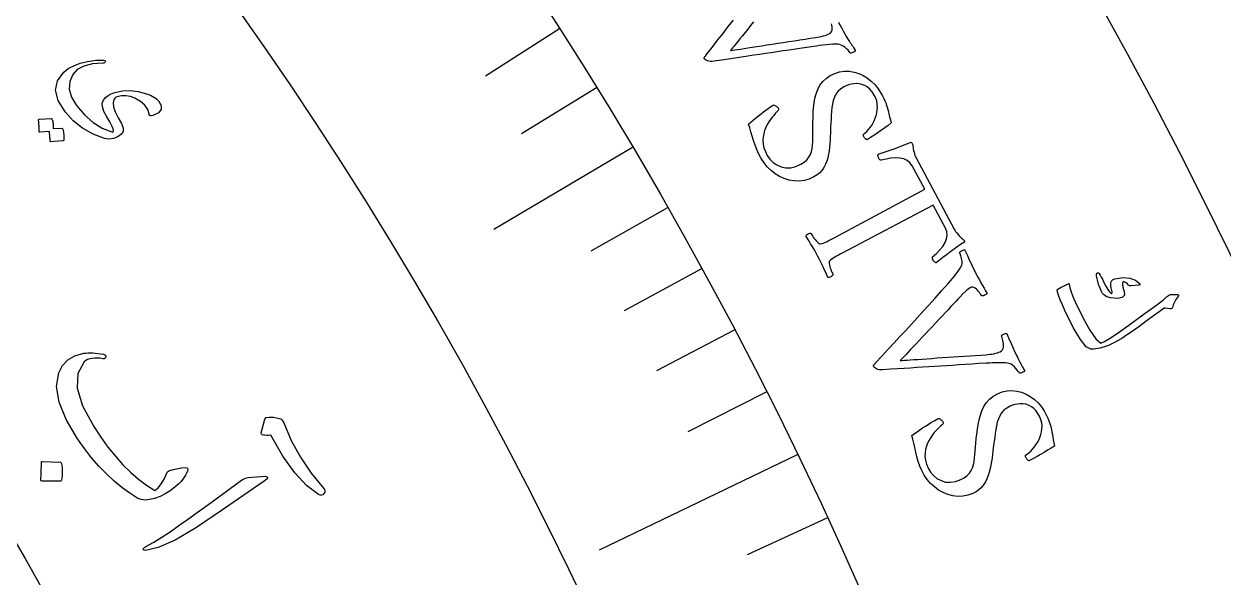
# Model space of a CAD drawing. Header units: millimetres. Extents: x -82 to 82, y -82 to 107.
# Drawn here: x 39.71 to 55.93, y 22.54 to 30.02 of the extents above; entities that cross this region are included whole.
import ezdxf

# ---------------------------------------------------------------- set-up
doc = ezdxf.new("R2010")
doc.units = ezdxf.units.MM
for name, color, linetype in [('ENGRAVE', 7, 'Continuous'), ('ENGRAVE_FINE', 8, 'Continuous'), ('TEXT', 5, 'Continuous')]:
    doc.layers.add(name, color=color, linetype=linetype)

msp = doc.modelspace()

# ---------------------------------------------------------------- linework, layer by layer
at = {"layer": 'ENGRAVE'}
for points in [[(47.9309, 28.3501), (46.0562, 27.2413)], [(50.1577, 24.193), (47.4826, 22.9027)]]:
    msp.add_lwpolyline(points, dxfattribs=at)
for radius in [80.85, 80.85, 78.6844, 74.6625, 74.6625, 71.4862, 65.5875, 65.5875, 62.1225, 55.6875, 55.6875, 52.2225, 45.7875, 45.7875]:
    msp.add_circle((0, 0), radius, dxfattribs=at)
at = {"layer": 'ENGRAVE_FINE'}
for points in [[(46.9447, 29.9549), (45.9432, 29.3159)], [(47.4444, 29.1569), (46.4323, 28.5349)], [(48.4038, 27.5349), (47.3712, 26.9475)], [(48.8631, 26.7113), (47.8207, 26.1415)], [(49.3086, 25.8797), (48.2567, 25.3276)], [(49.7402, 25.0402), (48.6791, 24.506)], [(50.561, 23.3385), (49.4823, 22.8406)]]:
    msp.add_lwpolyline(points, dxfattribs=at)
at = {"layer": 'TEXT'}
for points in [[(50.7151, 30.0473), (50.7311, 30.0163), (50.7472, 29.9854), (50.7643, 29.9539), (50.7824, 29.9217), (50.8015, 29.8888), (50.8173, 29.8619), (50.8316, 29.8381), (50.8443, 29.8174), (50.8555, 29.7996), (50.8658, 29.7834), (50.8763, 29.7675), (50.8868, 29.7518), (50.8973, 29.7364), (50.9084, 29.7201), (50.9206, 29.702), (50.9339, 29.682), (50.9482, 29.6602), (50.9433, 29.6547), (50.9355, 29.6487), (50.9247, 29.6422), (50.911, 29.6352), (50.8975, 29.6293), (50.8874, 29.6257), (50.8808, 29.6245), (50.8777, 29.6258), (50.8712, 29.6351), (50.8605, 29.6484), (50.8454, 29.6655), (50.8261, 29.6865), (50.8039, 29.7073), (50.7801, 29.7236), (50.7549, 29.7356), (50.7282, 29.7432), (50.7061, 29.7462), (50.6768, 29.7473), (50.6403, 29.7464), (50.5967, 29.7435), (50.5502, 29.7394), (50.5051, 29.7346), (50.4614, 29.7291), (50.4191, 29.723), (50.3211, 29.7087), (50.2273, 29.6949), (50.1376, 29.6815), (50.052, 29.6686), (49.9692, 29.6562), (49.8879, 29.6441), (49.8079, 29.6323), (49.7294, 29.6208), (49.6508, 29.6094), (49.5708, 29.5976), (49.4893, 29.5855), (49.4064, 29.573), (49.3205, 29.5601), (49.2299, 29.5468), (49.1347, 29.533), (49.0349, 29.5187), (49.0081, 29.5158), (48.9846, 29.5155), (48.9645, 29.5178), (48.9476, 29.5227), (48.9335, 29.5296), (48.9213, 29.538), (48.9111, 29.5477), (48.903, 29.5588), (48.9019, 29.5628), (48.9029, 29.5677), (48.9061, 29.5735), (48.9114, 29.5801), (48.9172, 29.5868), (48.9219, 29.593), (48.9257, 29.5985), (48.9283, 29.6033), (49.0073, 29.7037), (49.0835, 29.8009), (49.157, 29.8947), (49.2277, 29.9852), (49.2973, 30.0745)], [(49.5685, 30.0513), (49.5287, 30.0008), (49.4904, 29.9524), (49.4536, 29.9062), (49.4184, 29.8622), (49.3854, 29.8213), (49.3556, 29.7843), (49.3289, 29.7513), (49.3054, 29.7222), (49.2859, 29.6982), (49.2715, 29.6803), (49.2622, 29.6684), (49.258, 29.6628), (49.2684, 29.6639), (49.2872, 29.6665), (49.3143, 29.6704), (49.3497, 29.6756), (49.392, 29.682), (49.4397, 29.6894), (49.4927, 29.6977), (49.551, 29.7068), (49.6136, 29.7167), (49.6794, 29.727), (49.7484, 29.7377), (49.8206, 29.7488), (49.8947, 29.7602), (49.9693, 29.7715), (50.0445, 29.783), (50.1203, 29.7945), (50.1952, 29.8058), (50.2679, 29.8168), (50.3384, 29.8274), (50.4066, 29.8376), (50.4322, 29.8416), (50.4581, 29.8466), (50.4842, 29.8525), (50.5106, 29.8595), (50.5357, 29.8671), (50.5581, 29.8751), (50.5778, 29.8837), (50.5948, 29.8927), (50.6116, 29.9054), (50.6236, 29.9209), (50.6307, 29.939), (50.6329, 29.9599), (50.6318, 29.9821), (50.6288, 30.0039), (50.624, 30.0255)]]:
    msp.add_lwpolyline(points, dxfattribs=at)
for points in [[(41.397, 28.805), (41.3789, 28.8662), (41.3408, 28.9221), (41.2829, 28.9726), (41.205, 29.0175), (41.1457, 29.039), (41.0857, 29.0493), (41.025, 29.0484), (40.9635, 29.0364), (40.9528, 29.0319), (40.9429, 29.0253), (40.9341, 29.0164), (40.9262, 29.0054), (40.9107, 28.9583), (40.9148, 28.9006), (40.9382, 28.8322), (40.981, 28.7531), (41.0239, 28.6754), (41.0465, 28.6131), (41.0489, 28.5663), (41.0313, 28.5348), (40.9764, 28.4945), (40.9191, 28.4709), (40.8594, 28.4637), (40.7972, 28.4731), (40.641, 28.5312), (40.5, 28.6104), (40.3739, 28.7107), (40.2627, 28.8323), (40.1687, 28.9846), (40.1345, 29.1249), (40.1602, 29.2534), (40.2462, 29.3703), (40.306, 29.4171), (40.379, 29.4569), (40.4652, 29.4896), (40.5647, 29.5152), (40.5939, 29.5201), (40.6226, 29.5242), (40.6507, 29.5275), (40.6783, 29.5299), (40.7056, 29.5315), (40.7326, 29.5321), (40.7593, 29.5319), (40.7859, 29.5307), (40.7981, 29.5286), (40.8056, 29.5242), (40.8084, 29.5176), (40.8064, 29.5087), (40.8016, 29.501), (40.7953, 29.4955), (40.7875, 29.492), (40.7782, 29.4906), (40.6333, 29.4802), (40.5166, 29.4515), (40.428, 29.4046), (40.3675, 29.3397), (40.3252, 29.2419), (40.3194, 29.1394), (40.3501, 29.0323), (40.4173, 28.9203), (40.5251, 28.7923), (40.6401, 28.6896), (40.7627, 28.6123), (40.8931, 28.5603), (40.9025, 28.5583), (40.9094, 28.5598), (40.9137, 28.565), (40.9155, 28.5737), (40.9112, 28.6011), (40.8949, 28.6423), (40.8665, 28.6974), (40.8259, 28.7664), (40.7873, 28.8384), (40.7669, 28.8999), (40.7648, 28.9508), (40.781, 28.9912), (40.8096, 29.0249), (40.8446, 29.0535), (40.8859, 29.0769), (40.9334, 29.095), (41.0364, 29.1171), (41.1425, 29.1215), (41.2516, 29.108), (41.3639, 29.0766), (41.392, 29.067), (41.4178, 29.0566), (41.4412, 29.0454), (41.4624, 29.0335), (41.4813, 29.0209), (41.4979, 29.0079), (41.5123, 28.9945), (41.5244, 28.9806), (41.5599, 28.9181), (41.5594, 28.8643), (41.523, 28.8194), (41.4507, 28.7832), (41.4281, 28.778), (41.4116, 28.7799), (41.4012, 28.7889), (41.397, 28.805)], [(51.2909, 29.0861), (51.3113, 29.0489), (51.3287, 29.0144), (51.3433, 28.9825), (51.3548, 28.9532), (51.3647, 28.925), (51.3739, 28.8959), (51.3825, 28.8662), (51.3905, 28.8357), (51.3988, 28.803), (51.4083, 28.7667), (51.419, 28.7268), (51.4309, 28.6833), (51.3881, 28.6501), (51.3441, 28.6174), (51.2989, 28.5849), (51.2525, 28.5529), (51.2084, 28.5231), (51.1701, 28.4976), (51.1376, 28.4764), (51.111, 28.4594), (51.1052, 28.4564), (51.0986, 28.4566), (51.0912, 28.46), (51.083, 28.4666), (51.0751, 28.4745), (51.0685, 28.482), (51.0631, 28.4889), (51.059, 28.4953), (51.055, 28.5039), (51.0528, 28.5122), (51.0523, 28.5202), (51.0536, 28.528), (51.0744, 28.5445), (51.0956, 28.5645), (51.1173, 28.588), (51.1394, 28.615), (51.1608, 28.6448), (51.1802, 28.6765), (51.1977, 28.7103), (51.2133, 28.746), (51.2262, 28.7833), (51.2355, 28.8214), (51.2413, 28.8604), (51.2435, 28.9003), (51.2412, 28.9404), (51.2334, 28.9801), (51.2199, 29.0193), (51.2009, 29.058), (51.1716, 29.1035), (51.1401, 29.1408), (51.1065, 29.1698), (51.0707, 29.1906), (51.0337, 29.2046), (50.9966, 29.2131), (50.9594, 29.2162), (50.9221, 29.2138), (50.8858, 29.2073), (50.8515, 29.1979), (50.8194, 29.1856), (50.7892, 29.1703), (50.7458, 29.1412), (50.7098, 29.108), (50.6815, 29.0708), (50.6606, 29.0295), (50.6454, 28.9852), (50.6338, 28.9385), (50.626, 28.8895), (50.6219, 28.8382), (50.6195, 28.7856), (50.6168, 28.7326), (50.6139, 28.6794), (50.6107, 28.6259), (50.609, 28.5851), (50.6073, 28.5423), (50.6055, 28.4975), (50.6036, 28.4506), (50.6009, 28.4027), (50.5966, 28.3547), (50.5906, 28.3067), (50.5831, 28.2587), (50.5729, 28.2116), (50.5589, 28.1665), (50.5412, 28.1233), (50.5199, 28.0822), (50.494, 28.044), (50.463, 28.0098), (50.4268, 27.9795), (50.3854, 27.9531), (50.32, 27.9228), (50.2535, 27.9035), (50.1859, 27.8953), (50.1171, 27.8981), (50.049, 27.9104), (49.9836, 27.9309), (49.9207, 27.9595), (49.8605, 27.9962), (49.8045, 28.0397), (49.7544, 28.0887), (49.7101, 28.143), (49.6716, 28.2029), (49.6401, 28.2622), (49.6124, 28.3224), (49.5886, 28.3834), (49.5686, 28.4453), (49.5508, 28.5058), (49.5333, 28.5628), (49.5162, 28.6162), (49.4994, 28.6661), (49.5311, 28.6937), (49.5641, 28.7216), (49.5987, 28.7497), (49.6347, 28.7781), (49.6704, 28.8057), (49.7041, 28.8312), (49.7356, 28.8548), (49.7651, 28.8763), (49.7909, 28.8948), (49.8115, 28.9092), (49.8267, 28.9196), (49.8366, 28.9258), (49.846, 28.9229), (49.8553, 28.9193), (49.8643, 28.915), (49.8732, 28.91), (49.8815, 28.9042), (49.8888, 28.8976), (49.8952, 28.8903), (49.9006, 28.8822), (49.9049, 28.8716), (49.9053, 28.8615), (49.9017, 28.852), (49.8942, 28.843), (49.8783, 28.8277), (49.8604, 28.8086), (49.8405, 28.7857), (49.8185, 28.759), (49.796, 28.729), (49.7746, 28.6959), (49.7544, 28.66), (49.7352, 28.621), (49.7187, 28.5797), (49.7067, 28.5366), (49.6992, 28.4916), (49.6961, 28.4449), (49.6991, 28.3966), (49.7098, 28.3469), (49.7283, 28.2959), (49.7546, 28.2436), (49.7905, 28.1914), (49.8338, 28.1482), (49.8847, 28.114), (49.9431, 28.0888), (50.0062, 28.0755), (50.0711, 28.077), (50.1379, 28.0935), (50.2064, 28.1249), (50.2521, 28.1542), (50.2891, 28.186), (50.3175, 28.2205), (50.3371, 28.2575), (50.3506, 28.2969), (50.3604, 28.3387), (50.3664, 28.3829), (50.3686, 28.4294), (50.3689, 28.4779), (50.3689, 28.5282), (50.3688, 28.5802), (50.3684, 28.634), (50.3698, 28.6951), (50.3722, 28.7578), (50.3754, 28.8221), (50.3794, 28.8879), (50.3864, 28.9535), (50.3984, 29.0169), (50.4153, 29.0782), (50.4373, 29.1374), (50.4661, 29.1926), (50.5036, 29.2419), (50.5498, 29.2852), (50.6047, 29.3225), (50.6679, 29.3535), (50.732, 29.3737), (50.7969, 29.3831), (50.8627, 29.3815), (50.9277, 29.3704), (50.9903, 29.3511), (51.0505, 29.3236), (51.1084, 29.2878), (51.1623, 29.2453), (51.2107, 29.1975), (51.2536, 29.1444), (51.2909, 29.0861)], [(40.2198, 28.6102), (40.223, 28.6097), (40.226, 28.6079), (40.2288, 28.6048), (40.2313, 28.6004), (40.2362, 28.5818), (40.2401, 28.5632), (40.2431, 28.5446), (40.2452, 28.5261), (40.2464, 28.5076), (40.2466, 28.4887), (40.2458, 28.4697), (40.2441, 28.4503), (40.2426, 28.4458), (40.24, 28.4424), (40.2363, 28.4402), (40.2315, 28.4391), (40.0653, 28.4288), (40.0624, 28.4296), (40.0604, 28.4325), (40.0592, 28.4374), (40.0589, 28.4443), (40.0594, 28.4495), (40.0594, 28.4576), (40.0591, 28.4684), (40.0584, 28.482), (40.0573, 28.4985), (40.0558, 28.5181), (40.054, 28.5409), (40.0517, 28.5668), (39.9221, 28.5592), (39.9175, 28.5598), (39.9144, 28.5627), (39.9129, 28.5678), (39.913, 28.5751), (39.913, 28.5814), (39.9129, 28.5913), (39.9125, 28.6046), (39.9119, 28.6214), (39.911, 28.6418), (39.9096, 28.6662), (39.9076, 28.6944), (39.9052, 28.7265), (39.9058, 28.7304), (39.9073, 28.7331), (39.9098, 28.7344), (39.9132, 28.7345), (40.0759, 28.7412), (40.0791, 28.7407), (40.0821, 28.7389), (40.0849, 28.7358), (40.0874, 28.7315), (40.0922, 28.7161), (40.0961, 28.7006), (40.099, 28.685), (40.101, 28.6693), (40.1022, 28.6535), (40.1026, 28.6378), (40.1023, 28.6221), (40.1012, 28.6065)], [(52.2789, 27.2463), (52.2882, 27.2304), (52.3001, 27.2131), (52.3148, 27.1943), (52.3322, 27.1742), (52.3499, 27.1548), (52.3657, 27.1384), (52.3795, 27.1251), (52.3913, 27.1147), (52.4005, 27.1076), (52.4076, 27.1014), (52.4127, 27.0962), (52.4157, 27.0919), (52.4174, 27.0878), (52.4187, 27.083), (52.4196, 27.0776), (52.4199, 27.0716), (52.3679, 27.0364), (52.3171, 27.0012), (52.2674, 26.966), (52.2189, 26.9309), (52.1716, 26.8958), (52.1254, 26.8607), (52.0804, 26.8257), (52.0366, 26.7906), (52.0324, 26.7923), (52.0274, 26.7947), (52.0217, 26.7979), (52.0151, 26.8019), (52.0086, 26.8069), (52.003, 26.8132), (51.9983, 26.8207), (51.9945, 26.8295), (51.9888, 26.8425), (51.9859, 26.8538), (51.9859, 26.8634), (51.9887, 26.8712), (52.0418, 26.9172), (52.0875, 26.9647), (52.1257, 27.0135), (52.1565, 27.0637), (52.1772, 27.1142), (52.1849, 27.1636), (52.1798, 27.2119), (52.1618, 27.2592), (51.9971, 27.5722), (50.7677, 26.9202), (50.741, 26.906), (50.7154, 26.8921), (50.6907, 26.8786), (50.6671, 26.8653), (50.6453, 26.8523), (50.6263, 26.8394), (50.61, 26.8265), (50.5964, 26.8137), (50.5927, 26.8063), (50.5912, 26.7953), (50.5919, 26.7808), (50.595, 26.7627), (50.5996, 26.7429), (50.6052, 26.7231), (50.6119, 26.7032), (50.6196, 26.6832), (50.6272, 26.6648), (50.6337, 26.6496), (50.6392, 26.6375), (50.6436, 26.6285), (50.6395, 26.6221), (50.6331, 26.6155), (50.6244, 26.6087), (50.6135, 26.6017), (50.602, 26.5958), (50.5917, 26.5922), (50.5825, 26.591), (50.5744, 26.5921), (50.5576, 26.6297), (50.5411, 26.6665), (50.5248, 26.7024), (50.5087, 26.7375), (50.4924, 26.7722), (50.4753, 26.8072), (50.4576, 26.8423), (50.439, 26.8776), (50.4205, 26.9119), (50.4013, 26.9462), (50.3814, 26.9805), (50.3609, 27.0149), (50.3399, 27.0494), (50.3186, 27.0841), (50.2969, 27.119), (50.2749, 27.1541), (50.2784, 27.1614), (50.2846, 27.1684), (50.2934, 27.175), (50.3047, 27.1812), (50.3166, 27.1864), (50.3271, 27.1898), (50.3361, 27.1914), (50.3437, 27.1913), (50.3487, 27.1826), (50.3558, 27.171), (50.365, 27.1567), (50.3764, 27.1396), (50.389, 27.1215), (50.4021, 27.1042), (50.4158, 27.0879), (50.43, 27.0724), (50.4434, 27.0594), (50.455, 27.0508), (50.4647, 27.0464), (50.4724, 27.0464), (50.4906, 27.0505), (50.5104, 27.0569), (50.5318, 27.0654), (50.5547, 27.0763), (50.5789, 27.0885), (50.6038, 27.1014), (50.6297, 27.1149), (50.6564, 27.1291), (51.8831, 27.7861), (51.7125, 28.1024), (51.6832, 28.1437), (51.6459, 28.1749), (51.6006, 28.196), (51.5472, 28.207), (51.4882, 28.2096), (51.4261, 28.2055), (51.3609, 28.1948), (51.2925, 28.1775), (51.2844, 28.1795), (51.2765, 28.1849), (51.2687, 28.1936), (51.2611, 28.2056), (51.2559, 28.2135), (51.2524, 28.2214), (51.2505, 28.2292), (51.2503, 28.2368), (51.2509, 28.244), (51.2517, 28.2501), (51.2526, 28.2554), (51.2536, 28.2597), (51.3071, 28.2766), (51.3612, 28.2947), (51.4158, 28.3138), (51.4711, 28.3341), (51.527, 28.3553), (51.5836, 28.3773), (51.641, 28.4001), (51.6992, 28.4238), (51.7047, 28.4182), (51.7095, 28.4115), (51.7136, 28.4035), (51.717, 28.3944), (51.7196, 28.385), (51.7216, 28.3765), (51.7229, 28.3689), (51.7235, 28.3621), (51.7254, 28.3469), (51.7283, 28.3293), (51.7324, 28.3093), (51.7377, 28.2868), (51.7438, 28.2642), (51.7504, 28.2437), (51.7577, 28.2254), (51.7656, 28.2093)], [(52.559, 26.6773), (52.5797, 26.637), (52.6006, 26.5975), (52.6216, 26.5589), (52.6427, 26.5212), (52.6636, 26.4839), (52.6843, 26.447), (52.7046, 26.4102), (52.7245, 26.3737), (52.7194, 26.3684), (52.7116, 26.3628), (52.701, 26.3568), (52.6877, 26.3505), (52.6744, 26.3451), (52.6641, 26.3422), (52.6566, 26.3418), (52.652, 26.3438), (52.6482, 26.3504), (52.642, 26.3599), (52.6333, 26.3724), (52.6221, 26.3878), (52.6092, 26.4042), (52.5953, 26.4195), (52.5804, 26.4336), (52.5644, 26.4466), (52.5479, 26.4564), (52.531, 26.4609), (52.5139, 26.4601), (52.4966, 26.454), (52.4728, 26.4384), (52.4412, 26.4117), (52.4019, 26.374), (52.3549, 26.3253), (52.3307, 26.2993), (52.3028, 26.2694), (52.2713, 26.2354), (52.2362, 26.1975), (52.1982, 26.1565), (52.1582, 26.1137), (52.1162, 26.0689), (52.0723, 26.0222), (52.0275, 25.9745), (51.9826, 25.9266), (51.9378, 25.8787), (51.8931, 25.8306), (51.8492, 25.7835), (51.8071, 25.7385), (51.7666, 25.6955), (51.7278, 25.6546), (51.6916, 25.6165), (51.6588, 25.5822), (51.6295, 25.5515), (51.6036, 25.5245), (51.5822, 25.5021), (51.5664, 25.4854), (51.5562, 25.4745), (51.5515, 25.4691), (51.5619, 25.4694), (51.5808, 25.4704), (51.6082, 25.4721), (51.6439, 25.4744), (51.6866, 25.4772), (51.7347, 25.4806), (51.7882, 25.4844), (51.8471, 25.4887), (51.9103, 25.4934), (51.9767, 25.4981), (52.0464, 25.5031), (52.1193, 25.5082), (52.194, 25.5133), (52.2693, 25.5185), (52.3452, 25.5236), (52.4217, 25.5288), (52.4973, 25.5339), (52.5707, 25.5387), (52.6418, 25.5434), (52.7106, 25.5479), (52.7365, 25.5498), (52.7627, 25.5527), (52.7892, 25.5564), (52.816, 25.5611), (52.8417, 25.5666), (52.8647, 25.5728), (52.885, 25.5797), (52.9027, 25.5873), (52.9205, 25.5985), (52.9337, 25.6129), (52.9423, 25.6305), (52.9463, 25.6511), (52.947, 25.6732), (52.9459, 25.6952), (52.9428, 25.7171), (52.9379, 25.7389), (52.9322, 25.7589), (52.9271, 25.7753), (52.9226, 25.7883), (52.9186, 25.7977), (52.9204, 25.8042), (52.9258, 25.8108), (52.9348, 25.8176), (52.9475, 25.8245), (52.961, 25.8303), (52.9729, 25.8337), (52.983, 25.8347), (52.9914, 25.8332), (53.0067, 25.7984), (53.0214, 25.7644), (53.0354, 25.7314), (53.0488, 25.6992), (53.0623, 25.667), (53.0767, 25.6341), (53.0921, 25.6005), (53.1084, 25.5662), (53.1219, 25.5381), (53.1342, 25.5132), (53.1451, 25.4914), (53.1548, 25.4728), (53.1638, 25.4558), (53.1728, 25.4391), (53.182, 25.4226), (53.1912, 25.4063), (53.2009, 25.3892), (53.2116, 25.3701), (53.2231, 25.3491), (53.2356, 25.3262), (53.2303, 25.3211), (53.222, 25.3158), (53.2107, 25.3102), (53.1964, 25.3044), (53.1825, 25.2996), (53.1722, 25.2968), (53.1655, 25.2962), (53.1625, 25.2978), (53.1568, 25.3076), (53.1472, 25.3217), (53.1336, 25.34), (53.1161, 25.3626), (53.0957, 25.3851), (53.0734, 25.4034), (53.0492, 25.4174), (53.0232, 25.4271), (53.0015, 25.432), (52.9724, 25.4355), (52.936, 25.4377), (52.8923, 25.4385), (52.8456, 25.4382), (52.8003, 25.4371), (52.7562, 25.4353), (52.7136, 25.4328), (52.6147, 25.4266), (52.52, 25.4206), (52.4295, 25.4147), (52.3432, 25.409), (52.2597, 25.4035), (52.1776, 25.3982), (52.0969, 25.3931), (52.0177, 25.3882), (51.9385, 25.3833), (51.8577, 25.3782), (51.7756, 25.3729), (51.6919, 25.3674), (51.6052, 25.3617), (51.5138, 25.3559), (51.4178, 25.35), (51.3172, 25.3441), (51.2902, 25.3434), (51.2668, 25.3451), (51.2469, 25.3491), (51.2305, 25.3554), (51.217, 25.3634), (51.2056, 25.3727), (51.1962, 25.3833), (51.189, 25.3951), (51.1883, 25.3991), (51.1897, 25.4039), (51.1933, 25.4094), (51.1991, 25.4156), (51.2055, 25.4218), (51.2108, 25.4275), (51.2149, 25.4327), (51.218, 25.4373), (51.305, 25.5308), (51.389, 25.6212), (51.47, 25.7087), (51.548, 25.793), (51.6248, 25.8762), (51.7022, 25.9602), (51.78, 26.0451), (51.8584, 26.1308), (51.9389, 26.2194), (52.0231, 26.313), (52.1109, 26.4117), (52.2025, 26.5154), (52.2306, 26.5471), (52.257, 26.5778), (52.2815, 26.6073), (52.3043, 26.6357), (52.3253, 26.6637), (52.3447, 26.6918), (52.3624, 26.7202), (52.3784, 26.7486), (52.384, 26.7611), (52.3874, 26.7756), (52.3885, 26.7922), (52.3874, 26.8109), (52.3848, 26.8302), (52.3813, 26.849), (52.3769, 26.8671), (52.3717, 26.8845), (52.3662, 26.9005), (52.3612, 26.914), (52.3566, 26.9252), (52.3525, 26.934), (52.354, 26.9362), (52.3599, 26.9402), (52.3702, 26.9461), (52.3847, 26.9538), (52.3997, 26.9613), (52.4109, 26.9664), (52.4183, 26.9693), (52.4221, 26.9698), (52.442, 26.9278), (52.4599, 26.8893), (52.4757, 26.8543), (52.4895, 26.823), (52.5034, 26.7917), (52.5196, 26.757), (52.5382, 26.7189), (52.559, 26.6773)], [(54.7906, 26.5062), (54.7917, 26.5028), (54.7918, 26.4994), (54.7908, 26.4961), (54.7888, 26.4927), (54.7865, 26.4908), (54.7838, 26.4892), (54.7806, 26.488), (54.7771, 26.4871), (54.671, 26.4796), (54.6599, 26.4796), (54.6507, 26.4808), (54.6436, 26.4832), (54.6385, 26.4869), (54.6222, 26.5053), (54.6056, 26.5195), (54.5886, 26.5297), (54.5713, 26.5358), (54.5641, 26.5351), (54.5591, 26.5288), (54.5564, 26.5168), (54.5559, 26.4991), (54.5573, 26.4881), (54.559, 26.4768), (54.5611, 26.4653), (54.5635, 26.4537), (54.5663, 26.4417), (54.5696, 26.4293), (54.5734, 26.4164), (54.5776, 26.4031), (54.5806, 26.3517), (54.5509, 26.3204), (54.4884, 26.3092), (54.3932, 26.3181), (54.3624, 26.3258), (54.3367, 26.3354), (54.316, 26.3469), (54.3003, 26.3603), (54.2873, 26.3772), (54.2732, 26.4022), (54.2578, 26.4356), (54.2413, 26.4772), (54.2333, 26.4986), (54.2264, 26.5193), (54.2207, 26.5393), (54.2161, 26.5585), (54.2123, 26.5768), (54.209, 26.5941), (54.2062, 26.6103), (54.2039, 26.6255), (54.2045, 26.6358), (54.2068, 26.6441), (54.2108, 26.6503), (54.2166, 26.6546), (54.2237, 26.6568), (54.23, 26.656), (54.2354, 26.6521), (54.2399, 26.6452), (54.253, 26.6226), (54.2674, 26.5967), (54.2831, 26.5675), (54.3001, 26.5351), (54.3319, 26.4745), (54.3589, 26.4283), (54.3812, 26.3965), (54.3988, 26.3791), (54.4022, 26.3773), (54.4055, 26.3771), (54.4088, 26.3784), (54.4122, 26.3814), (54.4139, 26.384), (54.4148, 26.3878), (54.4148, 26.3928), (54.4141, 26.3989), (54.402, 26.4535), (54.398, 26.4768), (54.397, 26.4979), (54.3991, 26.5169), (54.4044, 26.5338), (54.4123, 26.5499), (54.4227, 26.5621), (54.4354, 26.5705), (54.4505, 26.5752), (54.5602, 26.5905), (54.6534, 26.5841), (54.7302, 26.556), (54.7906, 26.5062)], [(55.3044, 26.3311), (55.291, 26.3129), (55.2787, 26.2947), (55.2675, 26.2765), (55.2575, 26.2584), (55.2487, 26.2402), (55.2411, 26.2218), (55.2348, 26.2032), (55.2297, 26.1844), (55.2257, 26.1762), (55.2191, 26.171), (55.2098, 26.1687), (55.1977, 26.1692), (55.1327, 26.176), (55.1258, 26.1764), (55.1201, 26.1764), (55.1157, 26.1759), (55.1126, 26.1749), (54.9894, 26.0821), (54.8776, 25.9992), (54.7772, 25.9264), (54.6882, 25.8634), (54.6106, 25.8104), (54.5446, 25.7676), (54.4902, 25.7349), (54.4474, 25.7123), (54.3648, 25.6734), (54.338, 25.6625), (54.3104, 25.6528), (54.2821, 25.6443), (54.2532, 25.6371), (54.2235, 25.6311), (54.193, 25.6266), (54.1617, 25.6235), (54.1296, 25.6218), (54.0658, 25.6533), (53.9859, 25.7516), (53.8896, 25.9162), (53.7763, 26.1471), (53.7436, 26.2206), (53.7152, 26.2894), (53.691, 26.3536), (53.671, 26.4132), (53.6707, 26.4194), (53.6721, 26.4246), (53.6753, 26.4289), (53.6803, 26.4323), (53.7052, 26.4464), (53.7279, 26.4591), (53.7484, 26.4703), (53.7668, 26.4801), (53.7833, 26.4885), (53.7981, 26.4957), (53.8111, 26.5017), (53.8224, 26.5064), (53.8289, 26.5087), (53.8334, 26.5082), (53.836, 26.5049), (53.8365, 26.4988), (53.8439, 26.454), (53.8599, 26.3995), (53.8844, 26.3353), (53.9176, 26.2613), (54.0232, 26.0435), (54.1156, 25.8777), (54.1951, 25.7642), (54.2622, 25.703), (54.3134, 25.7274), (54.4016, 25.782), (54.5267, 25.8667), (54.6887, 25.9819), (54.8501, 26.0988), (54.9718, 26.1879), (55.0539, 26.2491), (55.0965, 26.2824), (55.108, 26.2919), (55.1187, 26.3008), (55.1286, 26.3091), (55.1379, 26.3168), (55.1463, 26.3238), (55.1537, 26.3301), (55.1602, 26.3357), (55.1657, 26.3406), (55.1783, 26.3502), (55.1914, 26.357), (55.2052, 26.361), (55.2195, 26.362), (55.2989, 26.36), (55.3045, 26.3594), (55.3087, 26.3578), (55.3115, 26.3554), (55.313, 26.352), (55.3128, 26.3469), (55.3112, 26.3417), (55.3084, 26.3364), (55.3044, 26.3311)], [(41.9157, 23.9735), (41.9047, 23.9453), (41.8907, 23.9173), (41.8738, 23.8895), (41.854, 23.8619), (41.8314, 23.8345), (41.8062, 23.8075), (41.7784, 23.7808), (41.7479, 23.7545), (41.684, 23.7065), (41.6169, 23.6655), (41.5466, 23.6315), (41.4731, 23.6046), (41.4037, 23.5875), (41.343, 23.5818), (41.2911, 23.5874), (41.248, 23.6044), (41.1381, 23.6735), (41.0304, 23.7515), (40.9248, 23.8384), (40.8212, 23.9343), (40.72, 24.0392), (40.6212, 24.1535), (40.5249, 24.2771), (40.4309, 24.41), (40.2755, 24.6716), (40.181, 24.9068), (40.1479, 25.1165), (40.1767, 25.3012), (40.2269, 25.4014), (40.2998, 25.4792), (40.3957, 25.5345), (40.5146, 25.5669), (40.5426, 25.5702), (40.5721, 25.5721), (40.603, 25.5726), (40.6354, 25.5718), (40.6693, 25.5696), (40.7047, 25.566), (40.7415, 25.561), (40.7799, 25.5546), (40.7914, 25.5516), (40.8004, 25.5467), (40.807, 25.5398), (40.8111, 25.531), (40.8125, 25.5241), (40.8115, 25.5171), (40.8082, 25.5099), (40.8026, 25.5024), (40.7965, 25.4967), (40.7894, 25.4933), (40.7812, 25.4921), (40.7721, 25.4933), (40.7352, 25.4986), (40.6987, 25.5012), (40.6626, 25.5012), (40.627, 25.4985), (40.5953, 25.4921), (40.5674, 25.4818), (40.5431, 25.4676), (40.5225, 25.4495), (40.435, 25.2915), (40.4274, 25.0939), (40.4992, 24.8563), (40.6495, 24.5777), (40.7449, 24.4323), (40.8424, 24.2975), (40.942, 24.1734), (41.0439, 24.06), (41.1483, 23.957), (41.2552, 23.8643), (41.3649, 23.782), (41.4774, 23.7099), (41.5217, 23.7485), (41.5641, 23.8031), (41.6047, 23.8736), (41.6432, 23.9601), (41.6487, 23.9653), (41.6606, 23.9717), (41.6791, 23.9795), (41.7041, 23.9886), (41.707, 23.9889), (41.7094, 23.9892), (41.7113, 23.9897), (41.7128, 23.9904), (41.7482, 24.0002), (41.7894, 24.0084), (41.8364, 24.0151), (41.8891, 24.0201), (41.9066, 24.0189), (41.9169, 24.0108), (41.92, 23.9957), (41.9157, 23.9735)], [(53.5295, 24.7257), (53.5467, 24.6869), (53.5612, 24.651), (53.573, 24.618), (53.5821, 24.5879), (53.5896, 24.5589), (53.5963, 24.5292), (53.6024, 24.4989), (53.6079, 24.4678), (53.6135, 24.4345), (53.6199, 24.3976), (53.6273, 24.3569), (53.6355, 24.3126), (53.5901, 24.2831), (53.5435, 24.2541), (53.4958, 24.2255), (53.4469, 24.1974), (53.4005, 24.1714), (53.3602, 24.1492), (53.3261, 24.1308), (53.2981, 24.1161), (53.2921, 24.1135), (53.2855, 24.1143), (53.2784, 24.1183), (53.2709, 24.1255), (53.2636, 24.1341), (53.2576, 24.1421), (53.2528, 24.1494), (53.2493, 24.1562), (53.246, 24.165), (53.2445, 24.1735), (53.2447, 24.1815), (53.2466, 24.1892), (53.2687, 24.2039), (53.2915, 24.222), (53.315, 24.2437), (53.3393, 24.2687), (53.3631, 24.2966), (53.3851, 24.3267), (53.4054, 24.3588), (53.4239, 24.3932), (53.4398, 24.4292), (53.4522, 24.4664), (53.4612, 24.5048), (53.4668, 24.5444), (53.4678, 24.5846), (53.4633, 24.6248), (53.4531, 24.665), (53.4374, 24.7051), (53.412, 24.7529), (53.3837, 24.7926), (53.3526, 24.8244), (53.3187, 24.8481), (53.283, 24.865), (53.2468, 24.8766), (53.2099, 24.8828), (53.1726, 24.8835), (53.1358, 24.8801), (53.1009, 24.8735), (53.0678, 24.8639), (53.0365, 24.8512), (52.9908, 24.8258), (52.9522, 24.7957), (52.9208, 24.761), (52.8966, 24.7216), (52.8777, 24.6787), (52.8624, 24.6331), (52.8505, 24.5849), (52.8422, 24.5341), (52.8354, 24.4819), (52.8283, 24.4294), (52.821, 24.3766), (52.8133, 24.3235), (52.8083, 24.283), (52.8031, 24.2405), (52.7975, 24.196), (52.7918, 24.1494), (52.7851, 24.1019), (52.7768, 24.0545), (52.7668, 24.0071), (52.7553, 23.9598), (52.7412, 23.9138), (52.7236, 23.87), (52.7024, 23.8285), (52.6777, 23.7892), (52.6488, 23.7533), (52.615, 23.7218), (52.5764, 23.6946), (52.5329, 23.6718), (52.4653, 23.647), (52.3974, 23.6333), (52.3293, 23.6307), (52.261, 23.6392), (52.1942, 23.6572), (52.1307, 23.683), (52.0704, 23.7167), (52.0135, 23.7583), (51.9613, 23.8063), (51.9154, 23.8592), (51.8757, 23.9171), (51.8424, 23.9799), (51.8159, 24.0417), (51.7933, 24.104), (51.7746, 24.1668), (51.7599, 24.2301), (51.7471, 24.2919), (51.7344, 24.3501), (51.7218, 24.4048), (51.7093, 24.4558), (51.7431, 24.4807), (51.7784, 24.5058), (51.8152, 24.531), (51.8534, 24.5563), (51.8913, 24.5808), (51.9269, 24.6034), (51.9603, 24.6243), (51.9915, 24.6433), (52.0188, 24.6596), (52.0404, 24.6723), (52.0564, 24.6813), (52.0668, 24.6867), (52.076, 24.683), (52.0849, 24.6787), (52.0936, 24.6736), (52.102, 24.6678), (52.1098, 24.6614), (52.1166, 24.6543), (52.1223, 24.6464), (52.127, 24.6379), (52.1304, 24.627), (52.13, 24.6169), (52.1256, 24.6077), (52.1174, 24.5994), (52.1003, 24.5855), (52.0809, 24.5679), (52.0591, 24.5467), (52.035, 24.522), (52.0101, 24.4939), (51.986, 24.4628), (51.9628, 24.4286), (51.9404, 24.3914), (51.9206, 24.3516), (51.9051, 24.3096), (51.8939, 24.2654), (51.8869, 24.2191), (51.8859, 24.1707), (51.8924, 24.1203), (51.9066, 24.068), (51.9284, 24.0136), (51.9599, 23.9587), (51.9995, 23.912), (52.0474, 23.8737), (52.1035, 23.8437), (52.1652, 23.8252), (52.2301, 23.8213), (52.2979, 23.8322), (52.3689, 23.8578), (52.4168, 23.8832), (52.4563, 23.9119), (52.4875, 23.9438), (52.5102, 23.9791), (52.5269, 24.0173), (52.5401, 24.0581), (52.5497, 24.1016), (52.5558, 24.1478), (52.5601, 24.1962), (52.5643, 24.2462), (52.5685, 24.2981), (52.5725, 24.3517), (52.5791, 24.4125), (52.5866, 24.4748), (52.5952, 24.5385), (52.6047, 24.6038), (52.6171, 24.6686), (52.6342, 24.7308), (52.6562, 24.7905), (52.6831, 24.8477), (52.7164, 24.9003), (52.7578, 24.9463), (52.8074, 24.9856), (52.8652, 25.0182), (52.9308, 25.0439), (52.9964, 25.0587), (53.0618, 25.0626), (53.1272, 25.0556), (53.1911, 25.0392), (53.2519, 25.0147), (53.3096, 24.9822), (53.3643, 24.9418), (53.4146, 24.8949), (53.4588, 24.8433), (53.4971, 24.7868), (53.5295, 24.7257)], [(43.7549, 23.744), (43.7684, 23.7239), (43.7739, 23.7046), (43.7715, 23.6859), (43.7612, 23.6679), (43.7459, 23.654), (43.7284, 23.6477), (43.7089, 23.6489), (43.6873, 23.6577), (43.5267, 23.7763), (43.3662, 23.9493), (43.205, 24.1764), (43.0422, 24.4576), (43.0139, 24.4565), (42.988, 24.4568), (42.9646, 24.4584), (42.9435, 24.4614), (42.9283, 24.4656), (42.9182, 24.472), (42.9134, 24.4804), (42.9138, 24.4911), (42.9626, 24.6758), (42.9784, 24.6959), (43.017, 24.7045), (43.0784, 24.7014), (43.1625, 24.6866), (43.179, 24.6789), (43.1937, 24.6659), (43.2065, 24.6476), (43.2175, 24.6242), (43.3207, 24.3855), (43.4446, 24.1595), (43.5892, 23.9458), (43.7549, 23.744)], [(40.1976, 24.093), (40.2024, 24.0919), (40.2066, 24.0888), (40.2104, 24.0839), (40.2137, 24.0771), (40.2221, 24.02), (40.2247, 23.9632), (40.2215, 23.9065), (40.2124, 23.85), (40.2098, 23.8434), (40.2059, 23.839), (40.2009, 23.8365), (40.1946, 23.8362), (39.9465, 23.8378), (39.9397, 23.8393), (39.9355, 23.8439), (39.9339, 23.8517), (39.935, 23.8626), (39.9358, 23.872), (39.9368, 23.8867), (39.9379, 23.9066), (39.9392, 23.9317), (39.9403, 23.9624), (39.9412, 23.9989), (39.9419, 24.0412), (39.9422, 24.0894), (39.943, 24.0963), (39.9451, 24.1008), (39.9487, 24.1029), (39.9537, 24.1028)], [(42.9126, 23.9015), (42.9711, 23.9026), (42.9978, 23.8921), (42.9924, 23.87), (42.9552, 23.8364), (42.3881, 23.4472), (42.039, 23.2101), (41.7493, 23.0404), (41.5193, 22.9374), (41.3491, 22.9009), (41.3328, 22.9023), (41.3224, 22.9058), (41.3181, 22.9115), (41.3197, 22.9193), (41.3245, 22.9276), (41.3322, 22.9357), (41.3426, 22.9439), (41.3559, 22.9521), (41.4617, 23.0108), (41.5712, 23.0779), (41.6845, 23.1536), (41.8014, 23.2377), (41.8322, 23.2591), (41.9151, 23.3178), (42.0499, 23.4139), (42.2365, 23.5476), (42.6476, 23.8488), (42.6704, 23.8631), (42.6927, 23.874), (42.7146, 23.8813), (42.7361, 23.8851)]]:
    msp.add_lwpolyline(points, close=True, dxfattribs=at)

doc.saveas('drawing.dxf')
